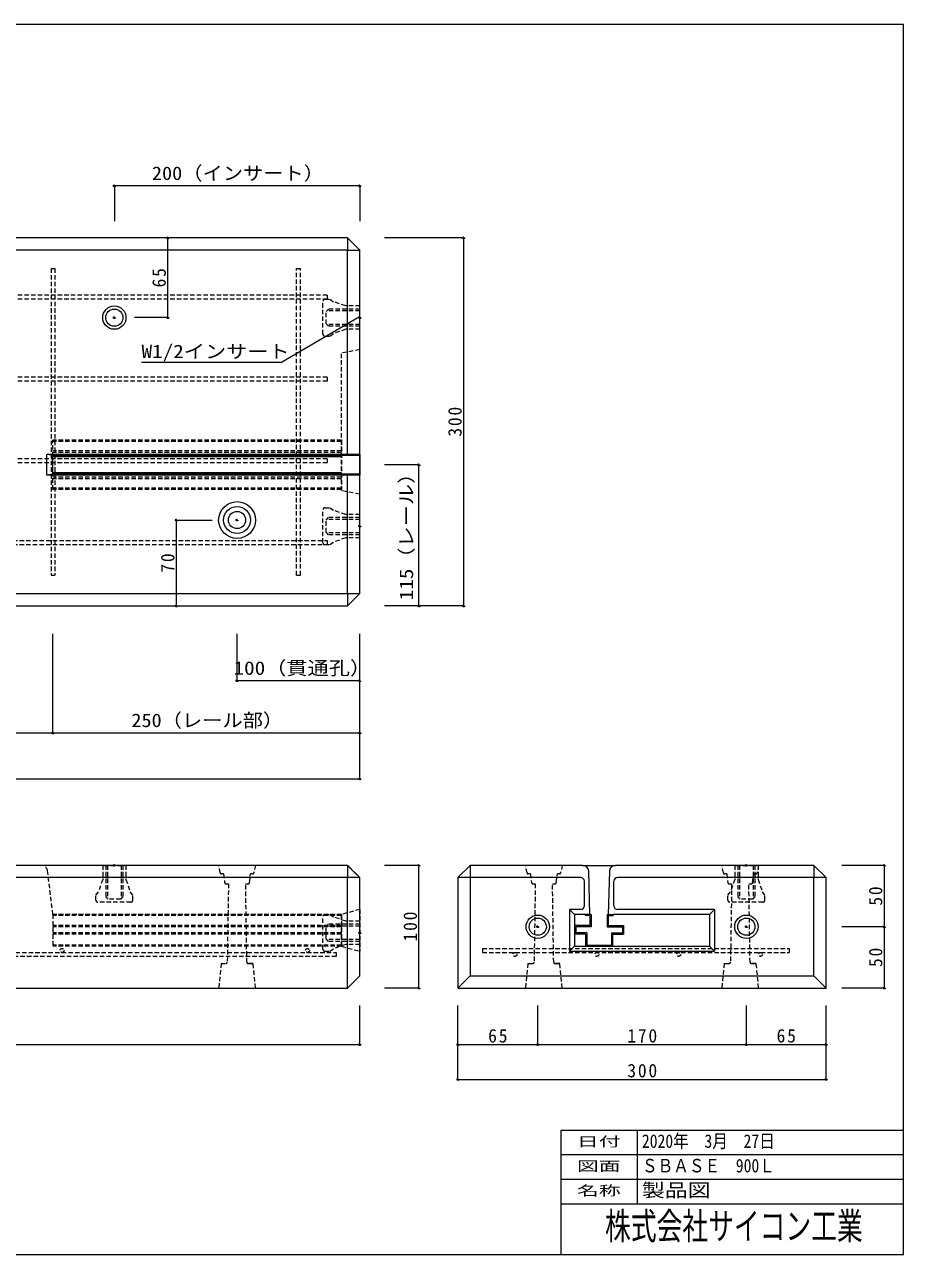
# Model space of a CAD drawing. Units: millimetres at full size, sheet at 1:3. Extents: x -685 to 685, y -501 to 501.
# Drawn here: x -31 to 685, y -501 to 501 of the extents above; entities that cross this region are included whole.
import ezdxf
from ezdxf.enums import TextEntityAlignment as Align

# ---------------------------------------------------------------- set-up
doc = ezdxf.new("R2010")
doc.units = ezdxf.units.MM
doc.header["$LTSCALE"] = 3
doc.header["$PDMODE"] = 32
doc.header["$PDSIZE"] = 1.5
doc.linetypes.add('DASHED1', pattern=[1.8, 1.2, -0.6])
doc.linetypes.add('USER2', pattern=[0.375, 0.25, -0.125])
doc.layers.add('0-0_0', color=4, linetype='DASHED1', lineweight=18)
doc.styles.add('ＭＳ ゴシック', font='')
doc.styles.get('ＭＳ ゴシック').set_extended_font_data('MS Gothic')

msp = doc.modelspace()

# ---------------------------------------------------------------- linework, layer by layer
at = {"layer": '0-0_0', "color": 7, "linetype": 'Continuous'}
for p, q in [((685.008, 501.26), (-684.992, 501.26)), ((232.079, 327.388), (-647.921, 327.388)), ((232.079, 327.388), (242.079, 317.388)), ((232.079, 317.388), (-647.921, 317.388)), ((232.079, 150.888), (232.079, 317.388)), ((242.079, 37.388), (242.079, 317.388)), ((242.079, 150.888), (-12.921, 150.888)), ((-12.921, 133.888), (-12.921, 150.888)), ((242.079, 150.888), (242.079, 133.888)), ((242.079, 149.888), (-7.921, 149.888)), ((-7.921, 134.888), (-12.921, 133.888)), ((242.079, 133.888), (-12.921, 133.888)), ((242.079, 134.888), (-7.921, 134.888)), ((232.079, 37.388), (232.079, 133.888)), ((-647.921, 37.388), (232.079, 37.388)), ((232.079, 27.388), (242.079, 37.388)), ((232.079, 37.388), (232.079, 27.388)), ((232.079, 37.388), (242.079, 37.388)), ((-647.921, 27.388), (232.079, 27.388)), ((232.079, -184.094), (-647.921, -184.094)), ((242.079, -194.094), (232.079, -184.094)), ((232.079, -184.094), (232.079, -194.094)), ((322.079, -194.094), (332.079, -184.094)), ((423.702, -184.094), (332.079, -184.094)), ((332.079, -184.094), (332.079, -194.094)), ((423.702, -184.094), (450.456, -184.094)), ((429.579, -224.094), (428.701, -188.969)), ((445.457, -188.969), (444.579, -224.094)), ((612.079, -184.094), (450.456, -184.094)), ((622.079, -194.094), (612.079, -184.094)), ((612.079, -184.094), (612.079, -194.094)), ((242.079, -194.094), (-657.921, -194.094)), ((232.079, -284.094), (232.079, -194.094)), ((242.079, -274.094), (242.079, -194.094)), ((322.079, -194.094), (322.079, -284.094)), ((422.079, -194.094), (322.079, -194.094)), ((332.079, -194.094), (332.079, -274.094)), ((425.079, -217.094), (425.079, -197.094)), ((449.079, -217.094), (449.079, -197.094)), ((622.079, -194.094), (452.079, -194.094)), ((612.079, -274.094), (612.079, -194.094)), ((622.079, -284.094), (622.079, -194.094)), ((417.079, -224.094), (413.079, -220.094)), ((531.079, -220.094), (452.079, -220.094)), ((531.079, -220.094), (527.079, -224.094)), ((531.079, -220.094), (531.079, -254.094)), ((417.079, -224.094), (417.079, -250.094)), ((425.579, -224.094), (417.079, -224.094)), ((430.579, -224.094), (425.579, -224.094)), ((425.579, -224.094), (425.579, -225.094)), ((429.579, -225.094), (425.579, -225.094)), ((429.579, -225.094), (429.579, -233.094)), ((430.579, -224.094), (430.579, -234.094)), ((443.579, -224.094), (448.579, -224.094)), ((443.579, -224.094), (443.579, -234.094)), ((444.579, -225.094), (448.579, -225.094)), ((444.579, -225.094), (444.579, -233.094)), ((527.079, -224.094), (448.579, -224.094)), ((448.579, -224.094), (448.579, -225.094)), ((527.079, -224.094), (527.079, -250.094)), ((417.079, -233.094), (417.079, -240.094)), ((429.579, -233.094), (417.079, -233.094)), ((426.079, -240.094), (417.079, -240.094)), ((430.579, -234.094), (418.079, -234.094)), ((418.079, -234.094), (418.079, -239.094)), ((427.079, -239.094), (418.079, -239.094)), ((426.079, -240.094), (426.079, -250.094)), ((427.079, -239.094), (427.079, -249.094)), ((443.579, -234.094), (456.079, -234.094)), ((444.579, -233.094), (457.079, -233.094)), ((447.079, -239.094), (456.079, -239.094)), ((447.079, -239.094), (447.079, -249.094)), ((448.079, -240.094), (457.079, -240.094)), ((448.079, -240.094), (448.079, -250.094)), ((456.079, -234.094), (456.079, -239.094)), ((457.079, -233.094), (457.079, -240.094)), ((417.079, -250.094), (413.079, -254.094)), ((417.079, -250.094), (527.079, -250.094)), ((426.079, -250.094), (448.079, -250.094)), ((427.079, -249.094), (447.079, -249.094)), ((531.079, -254.094), (527.079, -250.094)), ((413.079, -254.094), (531.079, -254.094)), ((242.079, -274.094), (232.079, -284.094)), ((332.079, -274.094), (322.079, -284.094)), ((-647.921, -284.094), (232.079, -284.094)), ((322.079, -284.094), (622.079, -284.094)), ((468.191, -400.178), (468.191, -460.178)), ((685.008, -420.178), (405.808, -420.178)), ((685.008, -440.178), (405.808, -440.178)), ((685.008, -460.178), (405.808, -460.178))]:
    msp.add_line(p, q, dxfattribs=at)
at = {"layer": '0-0_0', "linetype": 'Continuous'}
for p, q in [((242.079, 369.79), (42.079, 369.79)), ((42.079, 369.79), (42.079, 341.078)), ((242.079, 369.79), (242.079, 341.078)), ((85.686, 327.388), (58.467, 327.388)), ((85.686, 262.388), (85.686, 327.388)), ((290.315, 327.388), (262.112, 327.388)), ((326.728, 327.388), (262.112, 327.388)), ((326.728, 27.388), (326.728, 327.388)), ((85.686, 262.388), (58.467, 262.388)), ((227.079, 148.888), (-7.921, 148.888)), ((290.315, 142.388), (262.112, 142.388)), ((290.315, 27.388), (290.315, 142.388)), ((227.079, 135.888), (-7.921, 135.888)), ((92.71, 27.388), (92.71, 97.388)), ((92.71, 97.388), (121.684, 97.388)), ((92.71, 27.388), (121.684, 27.388)), ((290.315, 27.388), (262.112, 27.388)), ((326.728, 27.388), (262.112, 27.388)), ((-7.921, -76.178), (-7.921, 4.496)), ((142.079, -33.577), (142.079, 4.496)), ((242.079, -33.577), (242.079, 4.496)), ((-7.921, -76.178), (-7.921, -33.577)), ((242.079, -113.537), (242.079, -33.577)), ((-407.921, -76.178), (-7.921, -76.178)), ((-7.921, -76.178), (242.079, -76.178)), ((-657.921, -113.537), (242.079, -113.537)), ((290.315, -184.094), (262.112, -184.094)), ((290.315, -284.094), (290.315, -184.094)), ((669.493, -184.094), (634.92, -184.094)), ((669.493, -234.094), (669.493, -184.094)), ((669.493, -234.094), (634.92, -234.094)), ((669.493, -284.094), (669.493, -234.094)), ((290.315, -284.094), (262.112, -284.094)), ((669.493, -284.094), (634.92, -284.094)), ((242.079, -330.188), (242.079, -298.464)), ((322.079, -330.188), (322.079, -298.464)), ((322.079, -358.595), (322.079, -298.464)), ((387.079, -330.188), (387.079, -298.464)), ((557.079, -330.188), (557.079, -298.464)), ((622.079, -330.188), (622.079, -298.464)), ((622.079, -358.595), (622.079, -298.464)), ((-657.921, -330.188), (242.079, -330.188)), ((322.079, -330.188), (387.079, -330.188)), ((387.079, -330.188), (557.079, -330.188)), ((557.079, -330.188), (622.079, -330.188)), ((322.079, -358.595), (622.079, -358.595))]:
    msp.add_line(p, q, dxfattribs=at)
at = {"layer": '0-0_0'}
for p, q in [((-9.522, 302.385), (-9.522, 52.385)), ((-9.522, 302.385), (-6.322, 302.385)), ((-6.322, 302.385), (-6.322, 52.385)), ((190.478, 52.385), (190.478, 302.385)), ((190.478, 302.385), (193.678, 302.385)), ((193.678, 52.385), (193.678, 302.385)), ((215.478, 280.585), (-634.522, 280.585)), ((215.478, 277.385), (-634.522, 277.385)), ((212.079, 248.888), (212.079, 275.888)), ((213.579, 277.388), (217.724, 277.388)), ((215.478, 280.585), (215.478, 277.385)), ((217.724, 277.388), (220.58, 275.388)), ((214.579, 267.388), (216.579, 269.388)), ((214.579, 257.388), (214.579, 267.388)), ((242.079, 267.888), (215.079, 267.888)), ((242.079, 269.388), (216.579, 269.388)), ((216.579, 255.388), (214.579, 257.388)), ((242.079, 256.888), (215.079, 256.888)), ((242.079, 255.388), (216.579, 255.388)), ((213.579, 247.388), (217.724, 247.388)), ((217.724, 247.388), (220.58, 249.388)), ((217.724, 247.388), (217.724, 247.421)), ((242.079, 236.388), (227.079, 233.388)), ((227.079, 121.388), (227.079, 233.388)), ((215.478, 213.918), (-634.522, 213.918)), ((215.478, 210.718), (-634.522, 210.718)), ((215.478, 213.918), (215.478, 210.718)), ((227.079, 162.388), (-7.921, 162.388)), ((-7.921, 122.388), (-7.921, 162.388)), ((227.079, 161.388), (-7.921, 161.388)), ((227.079, 162.388), (227.079, 122.388)), ((227.079, 153.888), (-7.921, 153.888)), ((227.079, 152.388), (-7.921, 152.388)), ((215.478, 147.251), (-634.522, 147.251)), ((215.478, 144.051), (-634.522, 144.051)), ((215.478, 147.251), (215.478, 144.051)), ((227.079, 132.388), (-7.921, 132.388)), ((227.079, 130.888), (-7.921, 130.888)), ((227.079, 123.388), (-7.921, 123.388)), ((227.079, 122.388), (-7.921, 122.388)), ((242.079, 118.388), (227.079, 121.388)), ((212.079, 78.888), (212.079, 105.888)), ((213.579, 107.388), (217.724, 107.388)), ((217.724, 107.388), (220.58, 105.388)), ((214.579, 97.388), (216.579, 99.388)), ((214.579, 87.388), (214.579, 97.388)), ((242.079, 97.888), (215.079, 97.888)), ((242.079, 99.388), (216.579, 99.388)), ((216.579, 85.388), (214.579, 87.388)), ((242.079, 86.888), (215.079, 86.888)), ((242.079, 85.388), (216.579, 85.388)), ((-634.522, 77.385), (215.478, 77.385)), ((213.579, 77.388), (217.724, 77.388)), ((217.724, 77.388), (220.58, 79.388)), ((-9.522, 52.385), (-6.322, 52.385)), ((190.478, 52.385), (193.678, 52.385)), ((-7.921, -224.094), (-12.374, -188.474)), ((33.829, -184.094), (50.329, -184.094)), ((35.079, -184.094), (35.079, -209.594)), ((36.579, -184.094), (36.579, -211.094)), ((47.579, -184.094), (47.579, -211.094)), ((49.079, -184.094), (49.079, -209.594)), ((128.41, -190.304), (127.079, -184.094)), ((157.079, -184.094), (155.748, -190.304)), ((378.41, -190.304), (377.079, -184.094)), ((407.079, -184.094), (405.748, -190.304)), ((538.41, -190.304), (537.079, -184.094)), ((548.829, -184.094), (565.329, -184.094)), ((550.079, -184.094), (550.079, -209.594)), ((551.579, -184.094), (551.579, -211.094)), ((562.579, -184.094), (562.579, -211.094)), ((564.079, -184.094), (564.079, -209.594)), ((567.079, -184.094), (565.748, -190.304)), ((131.079, -191.094), (129.387, -191.094)), ((131.079, -191.094), (131.969, -198.218)), ((132.962, -199.094), (135.079, -199.094)), ((135.079, -199.094), (134.094, -263.11)), ((149.079, -199.094), (151.196, -199.094)), ((150.064, -263.11), (149.079, -199.094)), ((152.188, -198.218), (153.079, -191.094)), ((154.771, -191.094), (153.079, -191.094)), ((381.079, -191.094), (379.387, -191.094)), ((381.079, -191.094), (381.969, -198.218)), ((382.962, -199.094), (385.079, -199.094)), ((385.079, -199.094), (384.094, -263.11)), ((399.079, -199.094), (401.196, -199.094)), ((400.064, -263.11), (399.079, -199.094)), ((402.188, -198.218), (403.079, -191.094)), ((404.771, -191.094), (403.079, -191.094)), ((541.079, -191.094), (539.387, -191.094)), ((541.079, -191.094), (541.969, -198.218)), ((542.962, -199.094), (545.079, -199.094)), ((545.079, -199.094), (544.094, -263.11)), ((559.079, -199.094), (561.196, -199.094)), ((560.064, -263.11), (559.079, -199.094)), ((562.188, -198.218), (563.079, -191.094)), ((564.771, -191.094), (563.079, -191.094)), ((27.079, -208.449), (29.079, -205.593)), ((27.079, -212.594), (27.079, -208.449)), ((37.079, -211.594), (35.079, -209.594)), ((49.079, -209.594), (47.079, -211.594)), ((57.079, -208.449), (55.079, -205.593)), ((57.079, -208.449), (57.046, -208.449)), ((57.079, -212.594), (57.079, -208.449)), ((542.079, -208.449), (544.079, -205.593)), ((542.079, -212.594), (542.079, -208.449)), ((552.079, -211.594), (550.079, -209.594)), ((564.079, -209.594), (562.079, -211.594)), ((572.079, -208.449), (570.079, -205.593)), ((572.079, -208.449), (572.046, -208.449)), ((572.079, -212.594), (572.079, -208.449)), ((55.579, -214.094), (28.579, -214.094)), ((47.079, -211.594), (37.079, -211.594)), ((242.079, -220.094), (227.079, -224.094)), ((242.079, -220.094), (242.079, -254.094)), ((570.579, -214.094), (543.579, -214.094)), ((562.079, -211.594), (552.079, -211.594)), ((222.079, -224.094), (-7.921, -224.094)), ((-7.921, -224.094), (-7.921, -250.094)), ((227.079, -224.094), (-7.921, -224.094)), ((227.079, -225.094), (-7.921, -225.094)), ((212.079, -252.594), (212.079, -225.594)), ((213.579, -224.094), (217.724, -224.094)), ((217.724, -224.094), (220.58, -226.094)), ((227.079, -250.094), (227.079, -224.094)), ((227.079, -224.094), (227.079, -250.094)), ((227.079, -233.094), (-7.921, -233.094)), ((227.079, -234.094), (-7.921, -234.094)), ((227.079, -239.094), (-7.921, -239.094)), ((227.079, -240.094), (-7.921, -240.094)), ((214.579, -234.094), (216.579, -232.094)), ((214.579, -244.094), (214.579, -234.094)), ((242.079, -233.594), (215.079, -233.594)), ((242.079, -232.094), (216.579, -232.094)), ((227.079, -249.094), (-7.921, -249.094)), ((227.079, -250.094), (-7.921, -250.094)), ((216.579, -246.094), (214.579, -244.094)), ((242.079, -244.594), (215.079, -244.594)), ((242.079, -246.094), (216.579, -246.094)), ((227.079, -250.094), (242.079, -254.094)), ((213.579, -254.094), (217.724, -254.094)), ((217.724, -254.094), (220.58, -252.094)), ((217.724, -254.094), (217.724, -254.061)), ((341.976, -251.894), (341.976, -255.094)), ((341.976, -251.894), (591.976, -251.894)), ((341.976, -255.094), (591.976, -255.094)), ((591.976, -251.894), (591.976, -255.094)), ((129.079, -264.094), (127.079, -284.094)), ((129.079, -264.094), (133.094, -264.094)), ((150.079, -264.094), (150.064, -264.094)), ((155.079, -264.094), (151.064, -264.094)), ((151.064, -264.094), (155.079, -264.094)), ((157.079, -284.094), (155.079, -264.094)), ((379.079, -264.094), (377.079, -284.094)), ((379.079, -264.094), (383.094, -264.094)), ((400.079, -264.094), (400.064, -264.094)), ((405.079, -264.094), (401.064, -264.094)), ((401.064, -264.094), (405.079, -264.094)), ((407.079, -284.094), (405.079, -264.094)), ((539.079, -264.094), (537.079, -284.094)), ((539.079, -264.094), (543.094, -264.094)), ((560.079, -264.094), (560.064, -264.094)), ((565.079, -264.094), (561.064, -264.094)), ((561.064, -264.094), (565.079, -264.094)), ((567.079, -284.094), (565.079, -264.094)), ((124.079, -284.094), (160.079, -284.094))]:
    msp.add_line(p, q, dxfattribs=at)
at = {"layer": '0-0_0', "color": 7, "linetype": 'USER2'}
for p, q in [((242.079, 83.388), (242.079, 229.388)), ((232.079, -184.094), (-17.335, -184.094)), ((242.079, -194.094), (232.079, -184.094)), ((242.079, -220.094), (242.079, -194.094))]:
    msp.add_line(p, q, dxfattribs=at)
at = {"layer": '0-0_0', "linetype": 'USER2'}
msp.add_line((227.079, 134.888), (-7.921, 134.888), dxfattribs=at)
at = {"layer": '0-0_0', "color": 7, "linetype": 'Continuous'}
for points in [[(-684.992, -501.24), (685.008, -501.24), (685.008, 501.26)], [(232.079, 327.388), (232.079, 317.388), (242.079, 317.388)], [(-7.921, 134.888), (-7.921, 149.888), (-12.921, 150.888)], [(422.079, -220.094), (413.079, -220.094), (413.079, -254.094)], [(332.079, -274.094), (612.079, -274.094), (622.079, -284.094)], [(685.008, -400.178), (405.808, -400.178), (405.808, -501.24)]]:
    msp.add_lwpolyline(points, dxfattribs=at)
at = {"layer": '0-0_0'}
for points in [[(242.079, 271.888), (230.579, 271.888), (220.58, 275.388)], [(242.079, 252.888), (230.579, 252.888), (220.58, 249.388)], [(242.079, 101.888), (230.579, 101.888), (220.58, 105.388)], [(-634.522, 80.585), (215.478, 80.585), (215.478, 77.385)], [(242.079, 82.888), (230.579, 82.888), (220.58, 79.388)], [(32.579, -184.094), (32.579, -195.594), (29.079, -205.593)], [(51.579, -184.094), (51.579, -195.594), (55.079, -205.593)], [(547.579, -184.094), (547.579, -195.594), (544.079, -205.593)], [(566.579, -184.094), (566.579, -195.594), (570.079, -205.593)], [(242.079, -229.594), (230.579, -229.594), (220.58, -226.094)], [(242.079, -248.594), (230.579, -248.594), (220.58, -252.094)]]:
    msp.add_lwpolyline(points, dxfattribs=at)
at = {"layer": '0-0_0', "linetype": 'Continuous'}
for points in [[(64.249, 226.05), (178.249, 226.05), (241.846, 263.203)], [(242.079, -76.178), (242.079, -33.577), (142.079, -33.577)]]:
    msp.add_lwpolyline(points, dxfattribs=at)
at = {"layer": '0-0_0'}
msp.add_lwpolyline([(-627.122, -255.094), (222.878, -255.094), (222.878, -258.294), (-627.122, -258.294)], close=True, dxfattribs=at)
at = {"layer": '0-0_0', "color": 7, "linetype": 'Continuous'}
for centre, radius in [((42.079, 262.388), 9.5), ((42.079, 262.388), 7), ((142.079, 97.388), 15), ((142.079, 97.388), 11), ((142.079, 97.388), 7), ((387.079, -234.094), 9.5), ((387.079, -234.094), 7), ((557.079, -234.094), 9.5), ((557.079, -234.094), 7)]:
    msp.add_circle(centre, radius, dxfattribs=at)
at = {"layer": '0-0_0'}
for centre in [(-0.522, -253.494), (199.478, -253.494), (368.576, -256.694), (435.242, -256.694), (501.909, -256.694), (568.576, -256.694)]:
    msp.add_circle(centre, 1.6, dxfattribs=at)
for centre, radius, start, end in [((213.579, 275.888), 1.5, 90, 180), ((213.582, 248.912), 1.503, 180.00069, 180.90498), ((213.579, 248.888), 1.5, 180, 270), ((213.579, 105.888), 1.5, 90, 180), ((213.582, 78.912), 1.503, 180.00069, 180.90498), ((213.579, 78.888), 1.5, 180, 270), ((-17.335, -189.094), 5, 7.12502, 90), ((129.387, -190.094), 1, 192.09476, 270), ((154.771, -190.094), 1, 270, 347.90524), ((379.387, -190.094), 1, 192.09476, 270), ((404.771, -190.094), 1, 270, 347.90524), ((539.387, -190.094), 1, 192.09476, 270), ((564.771, -190.094), 1, 270, 347.90524), ((132.962, -198.094), 1, 187.12502, 270), ((151.196, -198.094), 1, 270, 352.87498), ((382.962, -198.094), 1, 187.12502, 270), ((401.196, -198.094), 1, 270, 352.87498), ((542.962, -198.094), 1, 187.12502, 270), ((561.196, -198.094), 1, 270, 352.87498), ((28.579, -212.594), 1.5, 180, 270), ((55.555, -212.591), 1.503, 270.00069, 270.90498), ((55.579, -212.594), 1.5, 270, 0), ((543.579, -212.594), 1.5, 180, 270), ((570.555, -212.591), 1.503, 270.00069, 270.90498), ((570.579, -212.594), 1.5, 270, 0), ((213.579, -225.594), 1.5, 90, 180), ((213.582, -252.571), 1.503, 180.00069, 180.90498), ((213.579, -252.594), 1.5, 180, 270), ((133.094, -263.094), 1, 270, 359.1186), ((151.064, -263.094), 1, 180.8814, 270), ((383.094, -263.094), 1, 270, 359.1186), ((401.064, -263.094), 1, 180.8814, 270), ((543.094, -263.094), 1, 270, 359.1186), ((561.064, -263.094), 1, 180.8814, 270)]:
    msp.add_arc(centre, radius, start, end, dxfattribs=at)
at = {"layer": '0-0_0', "color": 7, "linetype": 'Continuous'}
for centre, radius, start, end in [((423.702, -189.094), 5, 1.4321, 90), ((450.456, -189.094), 5, 90, 178.5679), ((422.079, -197.094), 3, 0, 90), ((452.079, -197.094), 3, 90, 180), ((422.079, -217.094), 3, 270, 0), ((452.079, -217.094), 3, 180, 270)]:
    msp.add_arc(centre, radius, start, end, dxfattribs=at)
at = {"layer": '0-0_0'}
for p in [(42.079, 369.79), (242.079, 369.79), (85.686, 327.388), (326.728, 327.388), (85.686, 262.388), (290.315, 142.388), (92.71, 97.388), (92.71, 27.388), (290.315, 27.388), (326.728, 27.388), (142.079, -33.577), (242.079, -33.577), (-7.921, -76.178), (242.079, -76.178), (242.079, -113.537), (290.315, -184.094), (669.493, -184.094), (669.493, -234.094), (290.315, -284.094), (669.493, -284.094), (242.079, -330.188), (322.079, -330.188), (387.079, -330.188), (557.079, -330.188), (622.079, -330.188), (322.079, -358.595), (622.079, -358.595)]:
    msp.add_point(p, dxfattribs=at)
at = {"layer": '0-0_0', "color": 7}
for p in [(42.079, 262.388), (242.079, 262.388), (142.079, 97.388), (242.079, 92.388), (42.079, -184.094), (557.079, -184.094), (242.079, -239.094), (387.079, -234.094), (557.079, -234.094)]:
    msp.add_point(p, dxfattribs=at)

# ---------------------------------------------------------------- texts
at = {"layer": '0-0_0', "color": 3, "style": 'ＭＳ ゴシック'}
for s, width, p in [('200（インサート）', 1.1, (72.704, 371.29)), ('W1/2インサート', 1.15, (64.249, 226.05)), ('100（貫通孔）', 1.15, (139.204, -32.077)), ('250（レール部）', 1.1, (55.954, -74.678))]:
    msp.add_text(s, height=11, dxfattribs=dict(at, width=width)).set_placement(p, align=Align.BOTTOM_LEFT)
at = {"layer": '0-0_0', "color": 3, "style": 'ＭＳ ゴシック', "width": 1.15}
msp.add_text('115（レール）', height=11, rotation=90, dxfattribs=at).set_placement((288.815, 32.013), align=Align.BOTTOM_LEFT)
at = {"layer": '0-0_0', "color": 7, "style": 'ＭＳ ゴシック'}
for s, height, width, p in [('日付', 7.918, 1.65, (418.999, -415.578)), ('2020年\u30003月\u300027日', 11, 0.85, (471.952, -417.678)), ('図面', 7.918, 1.65, (418.999, -435.578)), ('ＳＢＡＳＥ\u3000900Ｌ', 11, 0.85, (471.952, -437.678)), ('名称', 7.918, 1.65, (418.999, -455.578)), ('製品図', 10.95, 1.25, (471.952, -457.644)), ('株式会社サイコン工業', 21.99, 0.7, (441.908, -495.709))]:
    msp.add_text(s, height=height, dxfattribs=dict(at, width=width)).set_placement(p, align=Align.BOTTOM_LEFT)
at = {"layer": '0-0_0', "color": 3, "char_height": 11, "attachment_point": 7, "rotation": 90, "style": 'ＭＳ ゴシック'}
for s, insert in [('\\T1.21;\\W0.95;65', (84.186, 287.013)), ('\\T1.21;\\W0.95;300', (325.228, 165.388)), ('\\T1.21;\\W0.95;70', (91.21, 54.513)), ('\\T1.21;\\W0.95;50', (667.993, -216.969)), ('\\T1.21;\\W0.95;100', (288.815, -246.094)), ('\\T1.21;\\W0.95;50', (667.993, -266.969))]:
    msp.add_mtext(s, dxfattribs=dict(at, insert=insert))
at = {"layer": '0-0_0', "color": 3, "char_height": 11, "attachment_point": 7, "style": 'ＭＳ ゴシック'}
for s, insert in [('\\T1.21;\\W0.95;65', (346.704, -328.688)), ('\\T1.21;\\W0.95;170', (460.079, -328.688)), ('\\T1.21;\\W0.95;65', (581.704, -328.688)), ('\\T1.21;\\W0.95;300', (460.079, -357.095))]:
    msp.add_mtext(s, dxfattribs=dict(at, insert=insert))

doc.saveas('drawing.dxf')
